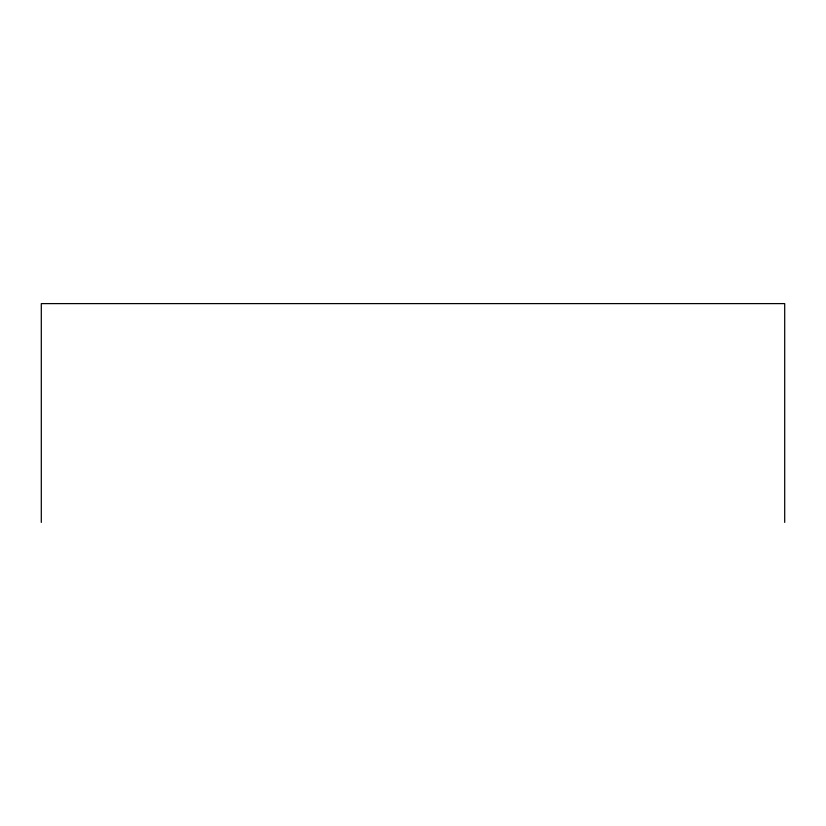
<?xml version="1.0" encoding="UTF-8"?>
<svg xmlns="http://www.w3.org/2000/svg" width="826" height="826" viewBox="0 0 826 826"><rect width="100%" height="100%" fill="white"/><g stroke="black" fill="none" stroke-linecap="round" stroke-linejoin="round"><path stroke-width="1.24" d="M784.7 522.393L784.7 303.607L41.3 303.607L41.3 522.393"/></g></svg>
